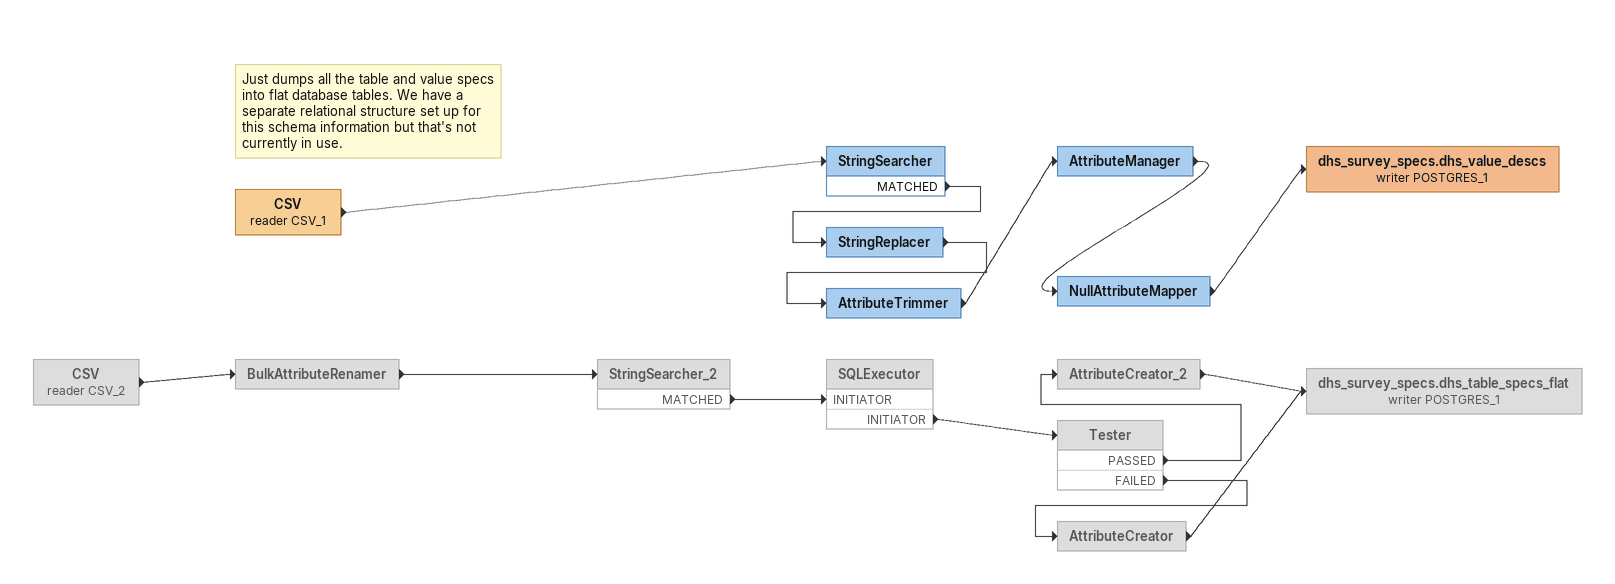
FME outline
CSV (reader CSV_2) [off]
    -> BulkAttributeRenamer
BulkAttributeRenamer [off]
    -> StringSearcher_2
StringSearcher_2 [off]
    MATCHED -> SQLExecutor [INITIATOR]
SQLExecutor [off]
    INITIATOR -> Tester
Tester [off]
    PASSED -> AttributeCreator_2
    FAILED -> AttributeCreator
AttributeCreator_2 [off]
    -> dhs_survey_specs.dhs_table_specs_flat (writer POSTGRES_1)
AttributeCreator [off]
    -> dhs_survey_specs.dhs_table_specs_flat (writer POSTGRES_1)
dhs_survey_specs.dhs_table_specs_flat (writer POSTGRES_1) [off]
Note: Just dumps all the table and value specs into flat database tables. We have a separate relational structure set up for this schema information but that's not currently in use.
CSV (reader CSV_1)
    -> StringSearcher
StringSearcher
    MATCHED -> StringReplacer
StringReplacer
    -> AttributeTrimmer
AttributeTrimmer
    -> AttributeManager
AttributeManager
    -> NullAttributeMapper
NullAttributeMapper
    -> dhs_survey_specs.dhs_value_descs (writer POSTGRES_1)
dhs_survey_specs.dhs_value_descs (writer POSTGRES_1)
